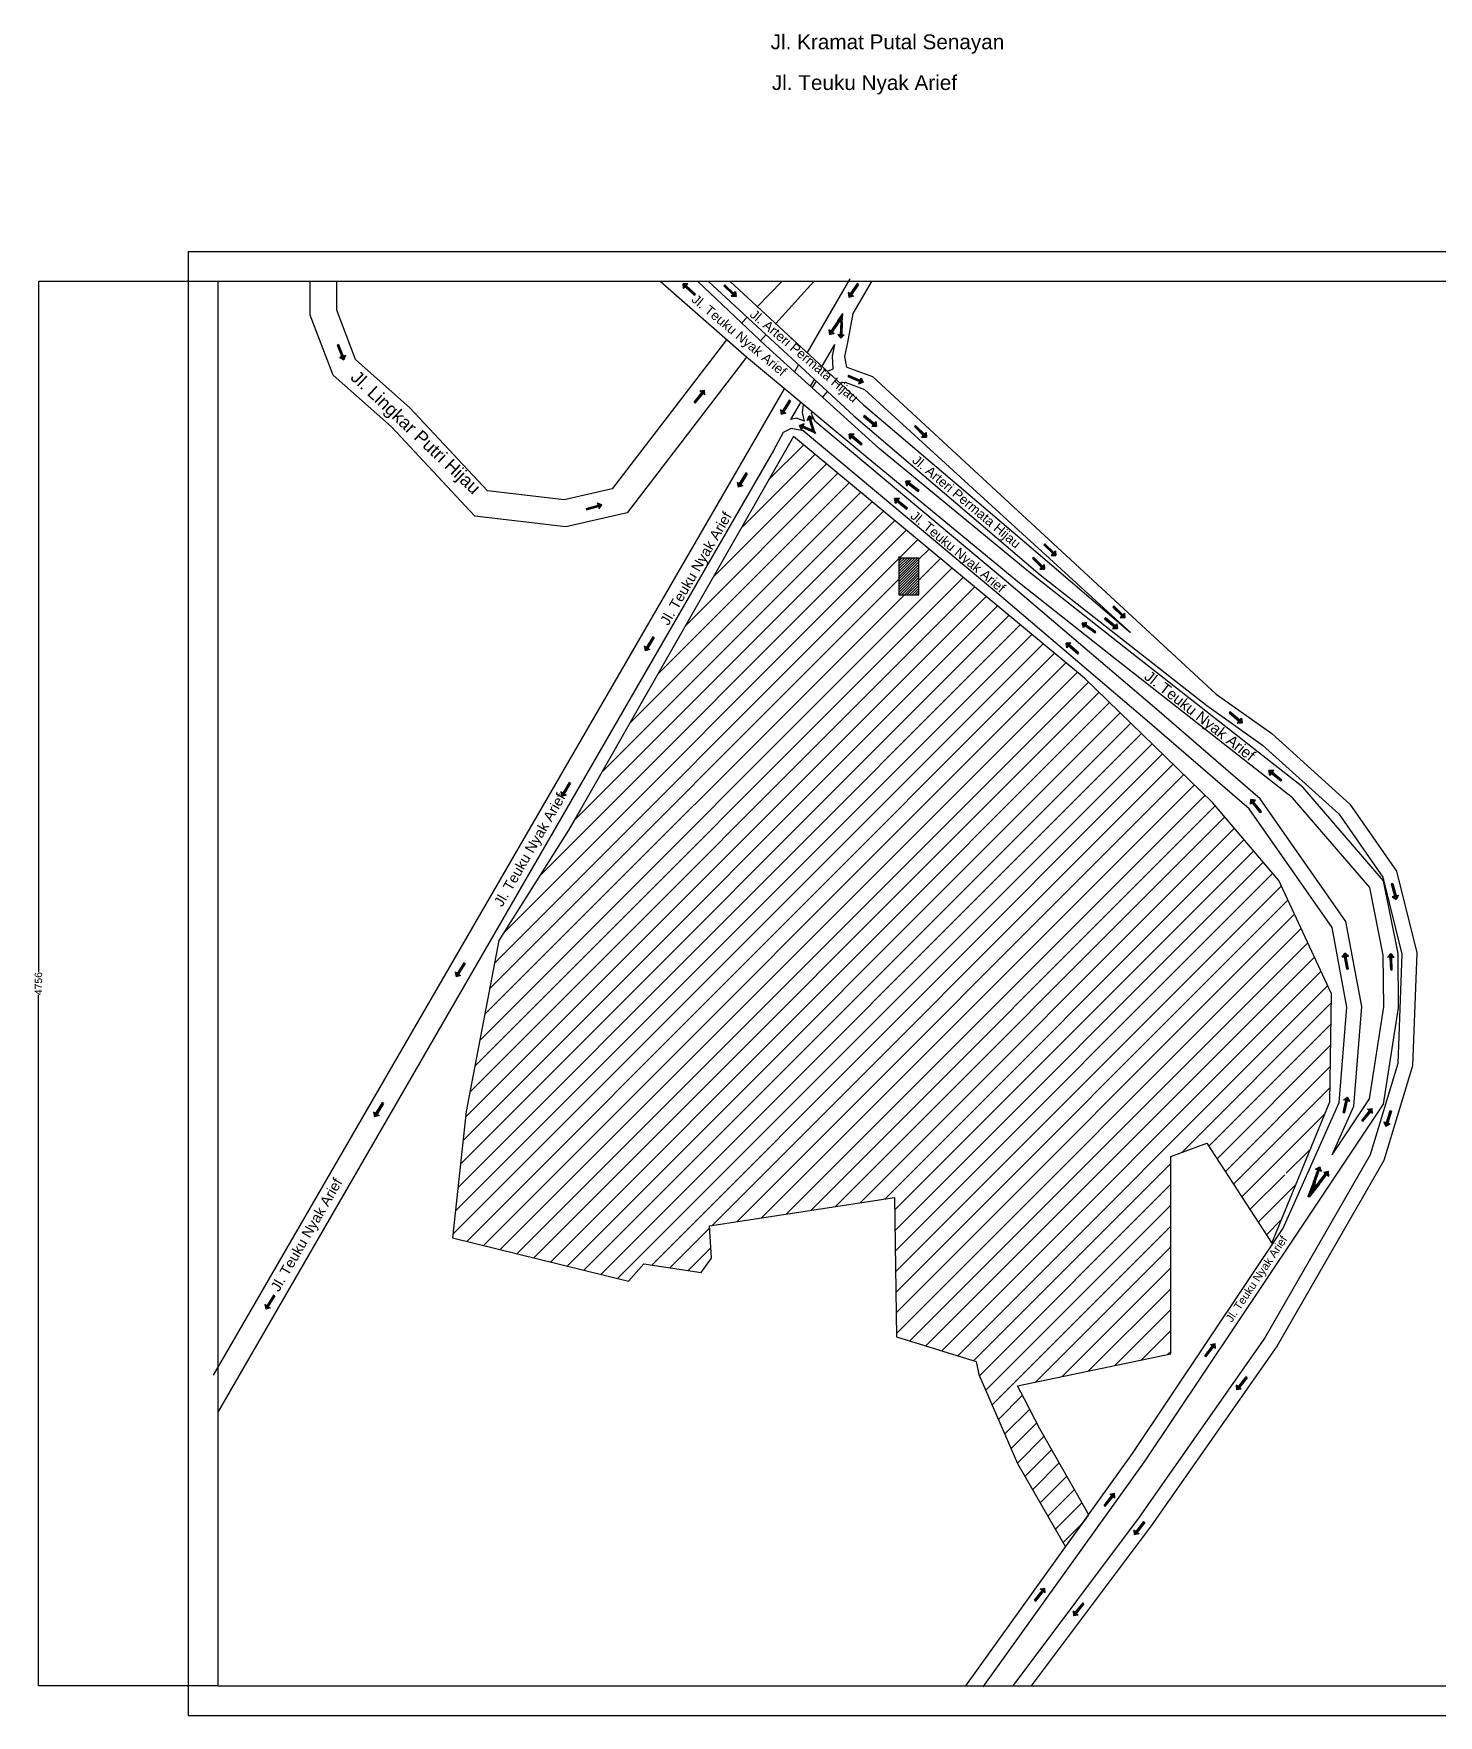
# Model space of a CAD drawing. Header units: millimetres. Extents: x -8570 to 76123, y -16593 to 13658.
# Drawn here: x 158 to 4917, y 303 to 5998 of the extents above; entities that cross this region are included whole.
import ezdxf

# ---------------------------------------------------------------- set-up
doc = ezdxf.new("R2010")
doc.units = ezdxf.units.MM
doc.header["$MEASUREMENT"] = 0
doc.layers.add('Area Kawasan', color=10, linetype='Continuous')
doc.layers.add('Area TPS', color=2, linetype='Continuous')
doc.styles.get("Standard").update_dxf_attribs({"font": 'arial.ttf'})
doc.dimstyles.get("Standard").update_dxf_attribs({"dimtxt": 25.18, "dimasz": 0.18, "dimexe": 0.18, "dimexo": 0.0625, "dimgap": 0.09, "dimtad": 0, "dimdec": 0, "dimzin": 0, "dimdsep": 46, "dimtxsty": 'Standard', "dimblk": 'ARCHTICK', "dimcen": 0.09, "dimclrt": 1, "dimadec": 0, "dimazin": 0, "dimtfac": 1, "dimtdec": 0, "dimtofl": 0, "dimtmove": 0, "dimatfit": 3, "dimfxl": 1, "dimtolj": 1, "dimtzin": 0, "dimarcsym": 0})

# ---------------------------------------------------------------- blocks, each defined once
blk = doc.blocks.new('_ArchTick')
at = {"color": 0, "linetype": 'ByBlock', "const_width": 0.15}
blk.add_lwpolyline([(-0.5, -0.5), (0.5, 0.5)], dxfattribs=at)
blk = doc.blocks.new('*D3')
at = {"color": 0, "lineweight": -2, "transparency": 16777216}
for p, q in [((781.8, 5158.8), (174.4, 5158.8)), ((174.5, 5158.8), (174.5, 2819.1)), ((174.5, 402.9), (174.5, 2742.7)), ((781.8, 402.9), (174.4, 402.9))]:
    blk.add_line(p, q, dxfattribs=at)
at = {"layer": 'Defpoints', "color": 0, "transparency": 16777216}
for p in [(174.5, 5158.8), (781.8, 5158.8), (781.8, 402.9)]:
    blk.add_point(p, dxfattribs=at)
at = {"color": 0, "lineweight": -2, "transparency": 16777216, "xscale": 0.18, "yscale": 0.18, "zscale": 0.18}
for p, rotation in [((174.5, 5158.8), 90), ((174.5, 402.9), 270)]:
    blk.add_blockref('_ArchTick', p, dxfattribs=dict(at, rotation=rotation))
at = {"color": 1, "transparency": 16777216, "insert": (174.5, 2780.9), "char_height": 25.18, "attachment_point": 5, "rotation": 90}
blk.add_mtext('\\A1;4756', dxfattribs=at)

msp = doc.modelspace()

# ---------------------------------------------------------------- hatches: boundary and pattern name
at = {"true_color": 0xffffff}
h = msp.add_hatch(color=7, dxfattribs=at)
h.dxf.hatch_style = 1
h.paths.add_polyline_path([(2358.1, 5150.9), (2359.5, 5134.6), (2363.3, 5138.5), (2364.7, 5140.1), (2365.1, 5140.5), (2396, 5111.5), (2399.7, 5115.5), (2368.8, 5144.5), (2369.2, 5144.9), (2370.7, 5146.5), (2374.4, 5150.4)])
h = msp.add_hatch(color=7, dxfattribs=at)
h.dxf.hatch_style = 1
h.paths.add_polyline_path([(2537.5, 5107.7), (2536.1, 5124), (2532.4, 5120.1), (2530.9, 5118.5), (2530.5, 5118.1), (2499.7, 5147.2), (2496, 5143.3), (2526.8, 5114.2), (2526.4, 5113.8), (2524.9, 5112.2), (2521.2, 5108.2)])
h = msp.add_hatch(color=7, dxfattribs=at)
h.dxf.hatch_style = 1
h.paths.add_polyline_path([(2919.9, 5104.6), (2935.7, 5108.7), (2931.2, 5111.7), (2929.4, 5112.9), (2928.9, 5113.2), (2952.6, 5148.4), (2948.1, 5151.5), (2924.4, 5116.2), (2924, 5116.5), (2922.2, 5117.8), (2917.7, 5120.8)])
h = msp.add_hatch(color=7, dxfattribs=at)
h.dxf.hatch_style = 1
h.paths.add_polyline_path([(2854.2, 4978.3), (2870, 4982.3), (2865.5, 4985.4), (2863.7, 4986.6), (2863.3, 4986.9), (2886.9, 5022.1), (2882.4, 5025.1), (2858.8, 4989.9), (2858.3, 4990.2), (2856.5, 4991.4), (2852, 4994.5)])
h = msp.add_hatch(color=7, dxfattribs=at)
h.dxf.hatch_style = 1
h.paths.add_polyline_path([(2892.2, 4965.9), (2903.6, 4977.6), (2898.2, 4977.8), (2896, 4977.9), (2895.5, 4977.9), (2897.5, 5020.3), (2892.1, 5020.6), (2890.1, 4978.2), (2889.5, 4978.2), (2887.4, 4978.3), (2881.9, 4978.6)])
h = msp.add_hatch(color=7, dxfattribs=at)
h.dxf.hatch_style = 1
h.paths.add_polyline_path([(2898.9, 5049.7), (2882.4, 5025.1), (2886.9, 5022.1), (2892.6, 5030.5), (2892.1, 5020.6), (2897.5, 5020.3)])
h = msp.add_hatch(color=7, dxfattribs=at)
h.dxf.hatch_style = 1
h.paths.add_polyline_path([(1208.7, 4893.3), (1214.3, 4908.7), (1209.3, 4906.7), (1207.3, 4905.9), (1206.8, 4905.7), (1191.2, 4945.1), (1186.2, 4943.1), (1201.7, 4903.7), (1201.2, 4903.5), (1199.2, 4902.7), (1194.1, 4900.7)])
h = msp.add_hatch(color=7, dxfattribs=at)
h.dxf.hatch_style = 1
h.paths.add_polyline_path([(2968, 4816.9), (2961.1, 4831.7), (2958.9, 4826.7), (2958.1, 4824.7), (2957.9, 4824.2), (2918.9, 4841.1), (2916.8, 4836.1), (2955.7, 4819.3), (2955.5, 4818.8), (2954.6, 4816.8), (2952.5, 4811.8)])
h = msp.add_hatch(color=7, dxfattribs=at)
h.dxf.hatch_style = 1
h.paths.add_polyline_path([(2431.2, 4790.7), (2415.1, 4787.8), (2419.4, 4784.5), (2421.1, 4783.1), (2421.5, 4782.8), (2395.3, 4749.4), (2399.6, 4746.1), (2425.8, 4779.4), (2426.2, 4779.1), (2427.9, 4777.8), (2432.2, 4774.4)])
h = msp.add_hatch(color=7, dxfattribs=at)
h.dxf.hatch_style = 1
h.paths.add_polyline_path([(2690.9, 4708.2), (2706.5, 4713), (2701.9, 4715.8), (2700, 4716.9), (2699.6, 4717.2), (2721.6, 4753.4), (2717, 4756.3), (2694.9, 4720), (2694.5, 4720.3), (2692.6, 4721.4), (2688, 4724.3)])
h = msp.add_hatch(color=7, dxfattribs=at)
h.dxf.hatch_style = 1
h.paths.add_polyline_path([(2752.6, 4671), (2759.5, 4656.2), (2761.7, 4661.2), (2762.5, 4663.1), (2762.8, 4663.6), (2801.6, 4646.6), (2803.8, 4651.6), (2764.9, 4668.6), (2765.1, 4669.1), (2766, 4671.1), (2768.2, 4676.1)])
h = msp.add_hatch(color=7, dxfattribs=at)
h.dxf.hatch_style = 1
h.paths.add_polyline_path([(2784.8, 4702.9), (2778.1, 4688), (2783.3, 4689.6), (2785.4, 4690.3), (2785.9, 4690.4), (2798.6, 4650), (2803.8, 4651.6), (2791.1, 4692.1), (2791.6, 4692.2), (2793.7, 4692.9), (2798.8, 4694.5)])
h = msp.add_hatch(color=7, dxfattribs=at)
h.dxf.hatch_style = 1
h.paths.add_polyline_path([(3013.7, 4668.4), (3011.2, 4684.5), (3007.7, 4680.4), (3006.3, 4678.7), (3006, 4678.3), (2973.3, 4705.3), (2969.8, 4701.1), (3002.5, 4674.1), (3002.2, 4673.7), (3000.8, 4672), (2997.3, 4667.8)])
h = msp.add_hatch(color=7, dxfattribs=at)
h.dxf.hatch_style = 1
h.paths.add_polyline_path([(3182.3, 4630.8), (3181.2, 4647.1), (3177.4, 4643.2), (3175.9, 4641.7), (3175.5, 4641.3), (3145.4, 4671.2), (3141.6, 4667.3), (3171.7, 4637.4), (3171.3, 4637), (3169.8, 4635.5), (3165.9, 4631.7)])
h = msp.add_hatch()
h.set_pattern_fill('ANSI31', color=1, scale=400)
h.paths.add_polyline_path([(4376.9, 3130.1), (4152, 3394.4), (3717.7, 3815.3), (2732.2, 4633.9), (2010.3, 3370.4), (1970.4, 3300.7), (1733.7, 2927.3), (1623.3, 2347.6), (1577.3, 1919.8), (2173.6, 1772.8), (2225.2, 1831.8), (2419.3, 1803.1), (2454.1, 1851.5), (2448.1, 1960.6), (3074.8, 2056.3), (3080.8, 1585.2), (3350.9, 1501.2), (3360.1, 1457.7), (3491.5, 1156.2), (3653.9, 874.1), (3693.1, 928), (3732.1, 982.4), (3567.1, 1273.3), (3514.9, 1374.1), (3491.6, 1419.2), (4010.5, 1527), (4010.6, 2195), (4133, 2241.1), (4352.4, 1902), (4549, 2380.8), (4554.3, 2746.2)])
h.paths.add_polyline_path([(4398.8, 2178.2), (4409.7, 2166), (4404.3, 2166), (4401.6, 2166), (4401.8, 2123.6), (4396.4, 2123.5), (4396.2, 2165.9), (4395.6, 2165.9), (4393.5, 2165.9), (4388, 2165.9)], flags=16)
h.paths.add_polyline_path([(3156.9, 4097.8), (3089.3, 4097.8), (3089.3, 4221.9), (3156.9, 4221.9)], flags=16)
h = msp.add_hatch(color=256)
h.dxf.hatch_style = 1
h.paths.add_polyline_path([(2803.8, 4651.6), (2801.6, 4646.6), (2806.2, 4643.9)])
h = msp.add_hatch(color=7, dxfattribs=at)
h.dxf.hatch_style = 1
h.paths.add_polyline_path([(2920.9, 4641.1), (2923.3, 4624.9), (2926.8, 4629.1), (2928.2, 4630.8), (2928.5, 4631.2), (2961, 4603.9), (2964.5, 4608.1), (2932, 4635.3), (2932.3, 4635.8), (2933.7, 4637.4), (2937.2, 4641.6)])
h = msp.add_hatch(color=7, dxfattribs=at)
h.dxf.hatch_style = 1
h.paths.add_polyline_path([(2544.6, 4462), (2560.2, 4466.8), (2555.6, 4469.6), (2553.7, 4470.7), (2553.3, 4471), (2575.3, 4507.3), (2570.7, 4510.1), (2548.6, 4473.8), (2548.2, 4474.1), (2546.3, 4475.2), (2541.7, 4478.1)])
h = msp.add_hatch(color=7, dxfattribs=at)
h.dxf.hatch_style = 1
h.paths.add_polyline_path([(3112.6, 4481.7), (3115.6, 4465.6), (3118.9, 4469.9), (3120.3, 4471.6), (3120.6, 4472), (3154, 4445.9), (3157.4, 4450.2), (3123.9, 4476.3), (3124.3, 4476.7), (3125.6, 4478.4), (3128.9, 4482.7)])
h = msp.add_hatch(color=7, dxfattribs=at)
h.dxf.hatch_style = 1
h.paths.add_polyline_path([(2083.1, 4401.9), (2068.4, 4409.1), (2069.9, 4403.8), (2070.5, 4401.8), (2070.6, 4401.2), (2029.8, 4389.9), (2031.2, 4384.6), (2072.1, 4396), (2072.2, 4395.5), (2072.8, 4393.4), (2074.2, 4388.2)])
h = msp.add_hatch(color=7, dxfattribs=at)
h.dxf.hatch_style = 1
h.paths.add_polyline_path([(3074.8, 4423), (3077.4, 4406.8), (3080.9, 4411), (3082.2, 4412.7), (3082.6, 4413.1), (3115.4, 4386.3), (3118.9, 4390.5), (3086, 4417.3), (3086.4, 4417.8), (3087.7, 4419.4), (3091.2, 4423.6)])
h = msp.add_hatch(color=7, dxfattribs=at)
h.dxf.hatch_style = 1
h.paths.add_polyline_path([(3582.8, 4183.8), (3581.8, 4200.1), (3577.9, 4196.2), (3576.4, 4194.7), (3576, 4194.3), (3545.9, 4224.2), (3542.1, 4220.3), (3572.2, 4190.4), (3571.8, 4190.1), (3570.3, 4188.5), (3566.5, 4184.7)])
h = msp.add_hatch(color=7, dxfattribs=at)
h.dxf.hatch_style = 1
h.paths.add_polyline_path([(3621.1, 4230.1), (3620, 4246.4), (3616.2, 4242.6), (3614.7, 4241), (3614.3, 4240.6), (3584.2, 4270.5), (3580.4, 4266.7), (3610.5, 4236.8), (3610.1, 4236.4), (3608.6, 4234.9), (3604.7, 4231)])
h = msp.add_hatch(color=7, dxfattribs=at)
h.dxf.hatch_style = 1
h.paths.add_polyline_path([(3854.6, 4019.4), (3853.6, 4035.8), (3849.8, 4031.9), (3848.3, 4030.4), (3847.9, 4030), (3817.8, 4059.8), (3813.9, 4056), (3844, 4026.1), (3843.7, 4025.7), (3842.1, 4024.2), (3838.3, 4020.3)])
h = msp.add_hatch(color=7, dxfattribs=at)
h.dxf.hatch_style = 1
h.paths.add_polyline_path([(3710.1, 4001.2), (3714.1, 3985.4), (3717.1, 3989.8), (3718.4, 3991.6), (3718.7, 3992.1), (3753.6, 3968), (3756.7, 3972.5), (3721.7, 3996.6), (3722.1, 3997), (3723.3, 3998.8), (3726.4, 4003.3)])
h = msp.add_hatch(color=7, dxfattribs=at)
h.dxf.hatch_style = 1
h.paths.add_polyline_path([(3829.6, 3983.1), (3827.2, 3999.3), (3823.7, 3995.2), (3822.3, 3993.5), (3822, 3993.1), (3789.6, 4020.4), (3786.1, 4016.3), (3818.5, 3988.9), (3818.1, 3988.5), (3816.7, 3986.9), (3813.2, 3982.7)])
h = msp.add_hatch(color=7, dxfattribs=at)
h.dxf.hatch_style = 1
h.paths.add_polyline_path([(2229.6, 3907.2), (2245.2, 3912), (2240.6, 3914.8), (2238.7, 3915.9), (2238.3, 3916.2), (2260.3, 3952.4), (2255.6, 3955.2), (2233.6, 3919), (2233.2, 3919.3), (2231.3, 3920.4), (2226.7, 3923.2)])
h = msp.add_hatch(color=7, dxfattribs=at)
h.dxf.hatch_style = 1
h.paths.add_polyline_path([(3655.9, 3933.9), (3658.2, 3917.7), (3661.7, 3921.9), (3663.1, 3923.6), (3663.4, 3924), (3695.8, 3896.6), (3699.3, 3900.7), (3666.9, 3928.1), (3667.3, 3928.5), (3668.7, 3930.2), (3672.2, 3934.3)])
h = msp.add_hatch(color=7, dxfattribs=at)
h.dxf.hatch_style = 1
h.paths.add_polyline_path([(4251.6, 3663.5), (4249.5, 3679.7), (4246, 3675.6), (4244.5, 3673.9), (4244.2, 3673.5), (4212.2, 3701.4), (4208.6, 3697.3), (4240.6, 3669.4), (4240.3, 3669), (4238.8, 3667.4), (4235.3, 3663.3)])
h = msp.add_hatch(color=7, dxfattribs=at)
h.dxf.hatch_style = 1
h.paths.add_polyline_path([(4342.7, 3502.2), (4345.4, 3486), (4348.8, 3490.3), (4350.1, 3492), (4350.5, 3492.4), (4383.5, 3465.8), (4386.9, 3470), (4353.9, 3496.6), (4354.2, 3497), (4355.6, 3498.7), (4359, 3503)])
h = msp.add_hatch(color=7, dxfattribs=at)
h.dxf.hatch_style = 1
h.paths.add_polyline_path([(1946.4, 3414.3), (1962.1, 3419.1), (1957.4, 3421.9), (1955.6, 3423.1), (1955.1, 3423.3), (1977.1, 3459.6), (1972.5, 3462.4), (1950.5, 3426.2), (1950, 3426.4), (1948.2, 3427.6), (1943.5, 3430.4)])
h = msp.add_hatch(color=7, dxfattribs=at)
h.dxf.hatch_style = 1
h.paths.add_polyline_path([(4281.4, 3404.7), (4280.4, 3388.3), (4284.7, 3391.7), (4286.4, 3393), (4286.8, 3393.4), (4312.9, 3359.9), (4317.2, 3363.2), (4291.1, 3396.7), (4291.5, 3397), (4293.2, 3398.4), (4297.5, 3401.7)])
h = msp.add_hatch(color=7, dxfattribs=at)
h.dxf.hatch_style = 1
h.paths.add_polyline_path([(4773.8, 3066.1), (4781.2, 3080.7), (4775.9, 3079.3), (4773.8, 3078.8), (4773.3, 3078.6), (4762.5, 3119.6), (4757.3, 3118.3), (4768.1, 3077.2), (4767.5, 3077.1), (4765.4, 3076.5), (4760.2, 3075.2)])
h = msp.add_hatch(color=7, dxfattribs=at)
h.dxf.hatch_style = 1
h.paths.add_polyline_path([(1588.9, 2803.7), (1604.5, 2808.5), (1599.9, 2811.3), (1598.1, 2812.4), (1597.6, 2812.7), (1619.6, 2848.9), (1615, 2851.7), (1592.9, 2815.5), (1592.5, 2815.8), (1590.6, 2816.9), (1586, 2819.7)])
h = msp.add_hatch(color=7, dxfattribs=at)
h.dxf.hatch_style = 1
h.paths.add_polyline_path([(4599.4, 2883.9), (4590.9, 2869.9), (4596.3, 2870.9), (4598.4, 2871.3), (4598.9, 2871.4), (4606.8, 2829.7), (4612.1, 2830.7), (4604.3, 2872.4), (4604.8, 2872.5), (4606.9, 2872.9), (4612.3, 2873.9)])
h = msp.add_hatch(color=7, dxfattribs=at)
h.dxf.hatch_style = 1
h.paths.add_polyline_path([(4755.8, 2882.5), (4745.5, 2869.8), (4750.9, 2870.1), (4753.1, 2870.2), (4753.6, 2870.2), (4755.4, 2827.8), (4760.8, 2828), (4759, 2870.4), (4759.6, 2870.4), (4761.7, 2870.5), (4767.2, 2870.8)])
h = msp.add_hatch(color=7, dxfattribs=at)
h.dxf.hatch_style = 1
h.paths.add_polyline_path([(4608.9, 2396.8), (4595.7, 2387.2), (4601, 2386), (4603.1, 2385.6), (4603.6, 2385.4), (4594.7, 2344), (4600, 2342.8), (4608.9, 2384.3), (4609.5, 2384.2), (4611.6, 2383.7), (4616.9, 2382.6)])
h = msp.add_hatch(color=7, dxfattribs=at)
h.dxf.hatch_style = 1
h.paths.add_polyline_path([(1312.6, 2329.9), (1328.2, 2334.7), (1323.6, 2337.5), (1321.7, 2338.6), (1321.3, 2338.9), (1343.3, 2375.1), (1338.7, 2377.9), (1316.6, 2341.7), (1316.2, 2342), (1314.3, 2343.1), (1309.7, 2345.9)])
h = msp.add_hatch(color=7, dxfattribs=at)
h.dxf.hatch_style = 1
h.paths.add_polyline_path([(4693, 2358.3), (4676.9, 2355.4), (4681.1, 2352), (4682.9, 2350.7), (4683.3, 2350.4), (4657.1, 2317), (4661.4, 2313.6), (4687.6, 2347), (4688, 2346.7), (4689.7, 2345.3), (4694, 2342)])
h = msp.add_hatch(color=7, dxfattribs=at)
h.dxf.hatch_style = 1
h.paths.add_polyline_path([(4739.4, 2297.1), (4753.3, 2305.6), (4748.1, 2307.2), (4746.1, 2307.8), (4745.5, 2308), (4757.9, 2348.5), (4752.7, 2350.1), (4740.3, 2309.5), (4739.8, 2309.7), (4737.7, 2310.3), (4732.5, 2311.9)])
h = msp.add_hatch(color=256)
h.dxf.hatch_style = 1
h.paths.add_polyline_path([(4512.9, 2100.9), (4508.6, 2104.3), (4496.7, 2092.1), (4499.2, 2108), (4494.1, 2109.8), (4474.8, 2059.8), (4479.6, 2057.2)])
h = msp.add_hatch(color=7, dxfattribs=at)
h.dxf.hatch_style = 1
h.paths.add_polyline_path([(4515.1, 2160.4), (4500.7, 2152.5), (4505.8, 2150.7), (4507.9, 2150), (4508.4, 2149.8), (4494.1, 2109.8), (4499.2, 2108), (4513.5, 2148), (4514, 2147.8), (4516.1, 2147), (4521.2, 2145.2)])
h = msp.add_hatch(color=7, dxfattribs=at)
h.dxf.hatch_style = 1
h.paths.add_polyline_path([(4544.5, 2145.6), (4528.4, 2142.7), (4532.7, 2139.4), (4534.4, 2138), (4534.8, 2137.7), (4508.6, 2104.3), (4512.9, 2100.9), (4539.1, 2134.3), (4539.5, 2134), (4541.2, 2132.7), (4545.5, 2129.3)])
h = msp.add_hatch(color=7, dxfattribs=at)
h.dxf.hatch_style = 1
h.paths.add_polyline_path([(944.2, 1677.9), (959.8, 1682.7), (955.2, 1685.5), (953.3, 1686.6), (952.8, 1686.9), (974.9, 1723.1), (970.2, 1725.9), (948.2, 1689.7), (947.7, 1690), (945.9, 1691.1), (941.2, 1693.9)])
h = msp.add_hatch(color=7, dxfattribs=at)
h.dxf.hatch_style = 1
h.paths.add_polyline_path([(4161.2, 1561.9), (4145.1, 1559), (4149.3, 1555.6), (4151.1, 1554.3), (4151.5, 1553.9), (4125.3, 1520.6), (4129.6, 1517.2), (4155.8, 1550.6), (4156.2, 1550.3), (4157.9, 1548.9), (4162.2, 1545.6)])
h = msp.add_hatch(color=7, dxfattribs=at)
h.dxf.hatch_style = 1
h.paths.add_polyline_path([(4233.1, 1404.8), (4249.2, 1407.7), (4244.9, 1411), (4243.2, 1412.4), (4242.8, 1412.7), (4269, 1446.1), (4264.7, 1449.4), (4238.5, 1416.1), (4238.1, 1416.4), (4236.4, 1417.7), (4232.1, 1421.1)])
h = msp.add_hatch(color=7, dxfattribs=at)
h.dxf.hatch_style = 1
h.paths.add_polyline_path([(3820.2, 1055.1), (3804.1, 1052.2), (3808.3, 1048.8), (3810.1, 1047.5), (3810.5, 1047.2), (3784.3, 1013.8), (3788.6, 1010.4), (3814.8, 1043.8), (3815.2, 1043.5), (3816.9, 1042.1), (3821.2, 1038.8)])
h = msp.add_hatch(color=7, dxfattribs=at)
h.dxf.hatch_style = 1
h.paths.add_polyline_path([(3886.8, 914.1), (3885.6, 930.4), (3889.9, 927.2), (3891.7, 925.8), (3892.1, 925.5), (3917.8, 959.2), (3922.2, 955.9), (3896.4, 922.2), (3896.9, 921.9), (3898.6, 920.6), (3902.9, 917.3)])
h = msp.add_hatch(color=7, dxfattribs=at)
h.dxf.hatch_style = 1
h.paths.add_polyline_path([(3584.2, 734), (3568.1, 731), (3572.4, 727.7), (3574.1, 726.4), (3574.5, 726), (3548.3, 692.6), (3552.6, 689.3), (3578.8, 722.7), (3579.2, 722.3), (3580.9, 721), (3585.2, 717.6)])
h = msp.add_hatch(color=7, dxfattribs=at)
h.dxf.hatch_style = 1
h.paths.add_polyline_path([(3680.4, 639.8), (3696.4, 642.7), (3692.2, 646), (3690.5, 647.4), (3690, 647.7), (3716.2, 681.1), (3711.9, 684.4), (3685.8, 651.1), (3685.3, 651.4), (3683.6, 652.7), (3679.4, 656.1)])
at = {"layer": 'Area TPS'}
h = msp.add_hatch(dxfattribs=at)
h.set_pattern_fill('ANSI31', color=256, scale=50)
h.paths.add_polyline_path([(3156.9, 4221.9), (3089.3, 4221.9), (3089.3, 4097.8), (3156.9, 4097.8)])

# ---------------------------------------------------------------- linework, layer by layer
for points in [[(5881.8, 5258.8), (681.8, 5258.8), (681.8, 4988.7)], [(681.8, 5158.8), (681.8, 302.9), (5881.8, 302.9)], [(781.8, 402.9), (5781.8, 402.9), (5781.8, 5158.8)], [(781.8, 5158.8), (781.8, 402.9)], [(5781.8, 4988.7), (5781.8, 5158.8), (781.8, 5158.8), (781.8, 4988.7)], [(2803.8, 4651.6), (2806.2, 4643.9), (2801.6, 4646.6)], [(4494.1, 2109.8), (4474.8, 2059.8)], [(4499.2, 2108), (4496.7, 2092.1), (4508.6, 2104.3)], [(4512.9, 2100.9), (4479.6, 2057.2), (4474.8, 2059.8)]]:
    msp.add_lwpolyline(points)
at = {"color": 7, "true_color": 0xffffff}
for points in [[(2572.9, 4901.6), (2169.3, 4375.1), (1960.6, 4328.1), (1652.2, 4363.8), (1370.1, 4666.2), (1172.5, 4841.6), (1095.4, 5044.4), (1095.4, 5158.8)], [(2505.2, 4961.2), (2117.7, 4455.8), (1955.7, 4419.3), (1695.4, 4449.4), (1433, 4730.7), (1248.7, 4894.2), (1185.4, 5061), (1185.4, 5158.8)], [(4556.6, 2201), (4683.4, 2390.8), (4732.1, 2702.3), (4730.3, 2877.6), (4685.1, 3106), (4422.5, 3410.1), (3821.7, 3880.6), (3492, 4141.2), (2990.7, 4553.9), (2572.9, 4901.6), (2280.7, 5158.8)], [(2374.4, 5150.4), (2358.1, 5150.9)], [(2359.5, 5134.6), (2358.1, 5150.9)], [(2365.1, 5140.5), (2364.7, 5140.1), (2363.3, 5138.5), (2359.5, 5134.6)], [(2396, 5111.5), (2365.1, 5140.5)], [(2368.8, 5144.5), (2369.2, 5144.9), (2370.7, 5146.5), (2374.4, 5150.4)], [(2399.7, 5115.5), (2368.8, 5144.5)], [(4432.5, 1925.2), (4731.1, 2372.2), (4782.2, 2698.7), (4780.3, 2882.8), (4731.5, 3128.7), (4457.2, 3446.5), (3852.6, 3919.9), (3523.4, 4180.2), (3023.4, 4591.8), (2638.6, 4940.4), (2408.6, 5158.8)], [(2444.5, 5158.8), (2936.4, 4703.6), (3320.8, 4376.1), (3567.7, 4165.6), (4132.7, 3722.6)], [(2499.7, 5147.2), (2496, 5143.3)], [(2496, 5143.3), (2526.8, 5114.2)], [(2499.7, 5147.2), (2530.5, 5118.1)], [(2518.1, 5158.8), (2969.6, 4741), (3353.2, 4414.1), (3599.4, 4204.3), (3873.8, 3969.9)], [(2610.4, 5073.4), (2692.4, 5158.8)], [(2672.8, 5015.6), (2801.2, 5158.8)], [(2922.9, 5167.6), (2778.3, 4918)], [(2948.1, 5151.5), (2924.4, 5116.2)], [(2952.6, 5148.4), (2928.9, 5113.2)], [(2933.8, 5049.6), (2997.9, 5158.8)], [(2952.6, 5148.4), (2948.1, 5151.5)], [(2396, 5111.5), (2399.7, 5115.5)], [(2526.8, 5114.2), (2526.4, 5113.8), (2524.9, 5112.2), (2521.2, 5108.2)], [(2521.2, 5108.2), (2537.5, 5107.7)], [(2530.5, 5118.1), (2530.9, 5118.5), (2532.4, 5120.1), (2536.1, 5124)], [(2536.1, 5124), (2537.5, 5107.7)], [(2924.4, 5116.2), (2924, 5116.5), (2922.2, 5117.8), (2917.7, 5120.8)], [(2917.7, 5120.8), (2919.9, 5104.6)], [(2935.7, 5108.7), (2919.9, 5104.6)], [(2928.9, 5113.2), (2929.4, 5112.9), (2931.2, 5111.7), (2935.7, 5108.7)], [(2882.4, 5025.1), (2858.8, 4989.9)], [(2886.9, 5022.1), (2863.3, 4986.9)], [(2882.4, 5025.1), (2898.9, 5049.7)], [(2886.9, 5022.1), (2882.4, 5025.1)], [(2886.9, 5022.1), (2892.6, 5030.5)], [(2892.1, 5020.6), (2890.1, 4978.2)], [(2892.1, 5020.6), (2892.6, 5030.5)], [(2897.5, 5020.3), (2892.1, 5020.6)], [(2897.5, 5020.3), (2895.5, 4977.9)], [(2897.5, 5020.3), (2898.9, 5049.7)], [(2912.7, 4868.1), (2906.4, 4904.1), (2916.1, 4952.2), (2933.8, 5049.6)], [(2858.8, 4989.9), (2858.3, 4990.2), (2856.5, 4991.4), (2852, 4994.5)], [(2852, 4994.5), (2854.2, 4978.3)], [(2870, 4982.3), (2854.2, 4978.3)], [(2863.3, 4986.9), (2863.7, 4986.6), (2865.5, 4985.4), (2870, 4982.3)], [(2890.1, 4978.2), (2889.5, 4978.2), (2887.4, 4978.3), (2881.9, 4978.6)], [(2881.9, 4978.6), (2892.2, 4965.9)], [(2903.6, 4977.6), (2892.2, 4965.9)], [(2895.5, 4977.9), (2896, 4977.9), (2898.2, 4977.8), (2903.6, 4977.6)], [(1191.2, 4945.1), (1186.2, 4943.1)], [(1186.2, 4943.1), (1201.7, 4903.7)], [(1191.2, 4945.1), (1206.8, 4905.7)], [(1201.7, 4903.7), (1201.2, 4903.5), (1199.2, 4902.7), (1194.1, 4900.7)], [(1194.1, 4900.7), (1208.7, 4893.3)], [(1206.8, 4905.7), (1207.3, 4905.9), (1209.3, 4906.7), (1214.3, 4908.7)], [(1214.3, 4908.7), (1208.7, 4893.3)], [(2912.7, 4868.1), (2999.4, 4836.2), (4164.3, 3761.5), (4352.1, 3627.9), (4617.2, 3388.6), (4775.2, 3161.9), (4843.6, 2885.4), (4829, 2501.9), (4732.2, 2181.5), (4371.2, 1554.8), (3944.1, 945.2), (3537.4, 402.9)], [(2918.9, 4841.1), (2916.8, 4836.1)], [(2918.9, 4841.1), (2957.9, 4824.2)], [(2700.7, 4795.2), (765.8, 1454.8)], [(2415.1, 4787.8), (2431.2, 4790.7)], [(2421.5, 4782.8), (2421.1, 4783.1), (2419.4, 4784.5), (2415.1, 4787.8)], [(2432.2, 4774.4), (2431.2, 4790.7)], [(2889.9, 4814.7), (2907, 4817), (2972.8, 4792.7), (3873.8, 3969.9)], [(2916.8, 4836.1), (2955.7, 4819.3)], [(2955.7, 4819.3), (2955.5, 4818.8), (2954.6, 4816.8), (2952.5, 4811.8)], [(2952.5, 4811.8), (2968, 4816.9)], [(2957.9, 4824.2), (2958.1, 4824.7), (2958.9, 4826.7), (2961.1, 4831.7)], [(2961.1, 4831.7), (2968, 4816.9)], [(2395.3, 4749.4), (2421.5, 4782.8)], [(2395.3, 4749.4), (2399.6, 4746.1)], [(2399.6, 4746.1), (2425.8, 4779.4)], [(2425.8, 4779.4), (2426.2, 4779.1), (2427.9, 4777.8), (2432.2, 4774.4)], [(2717, 4756.3), (2694.9, 4720)], [(2721.6, 4753.4), (2699.6, 4717.2)], [(2721.6, 4753.4), (2717, 4756.3)], [(2694.9, 4720), (2694.5, 4720.3), (2692.6, 4721.4), (2688, 4724.3)], [(2688, 4724.3), (2690.9, 4708.2)], [(2706.5, 4713), (2690.9, 4708.2)], [(2699.6, 4717.2), (2700, 4716.9), (2701.9, 4715.8), (2706.5, 4713)], [(2768.2, 4676.1), (2752.6, 4671)], [(2759.5, 4656.2), (2752.6, 4671)], [(2764.9, 4668.6), (2765.1, 4669.1), (2766, 4671.1), (2768.2, 4676.1)], [(2778.1, 4688), (2784.8, 4702.9)], [(2785.9, 4690.4), (2785.4, 4690.3), (2783.3, 4689.6), (2778.1, 4688)], [(2798.8, 4694.5), (2784.8, 4702.9)], [(2798.6, 4650), (2785.9, 4690.4)], [(2791.1, 4692.1), (2791.6, 4692.2), (2793.7, 4692.9), (2798.8, 4694.5)], [(2803.8, 4651.6), (2791.1, 4692.1)], [(4556.6, 2201), (4630.5, 2366.3), (4657.4, 2703.7), (4603.9, 2991.1), (4313.6, 3406.6), (3962.8, 3708.5), (3453.4, 4142.5), (2804, 4685.9)], [(2973.3, 4705.3), (2969.8, 4701.1)], [(2969.8, 4701.1), (3002.5, 4674.1)], [(2973.3, 4705.3), (3006, 4678.3)], [(3002.5, 4674.1), (3002.2, 4673.7), (3000.8, 4672), (2997.3, 4667.8)], [(3006, 4678.3), (3006.3, 4678.7), (3007.7, 4680.4), (3011.2, 4684.5)], [(3011.2, 4684.5), (3013.7, 4668.4)], [(3145.4, 4671.2), (3141.6, 4667.3)], [(3145.4, 4671.2), (3175.5, 4641.3)], [(3316.2, 402.9), (3880.7, 1189.4), (4390.9, 1953), (4581.3, 2378.8), (4607.1, 2701.1), (4556.8, 2971.3), (4276.2, 3372.8), (3930.3, 3670.5), (3421.1, 4104.3), (2765.1, 4653.2), (2724.2, 4660.8), (2697.3, 4646.8), (2664, 4585.6), (781.8, 1330.2)], [(2762.8, 4663.6), (2762.5, 4663.1), (2761.7, 4661.2), (2759.5, 4656.2)], [(2801.6, 4646.6), (2762.8, 4663.6)], [(2803.8, 4651.6), (2764.9, 4668.6)], [(2798.6, 4650), (2803.8, 4651.6)], [(2801.6, 4646.6), (2803.8, 4651.6)], [(2937.2, 4641.6), (2920.9, 4641.1)], [(2923.3, 4624.9), (2920.9, 4641.1)], [(2928.5, 4631.2), (2928.2, 4630.8), (2926.8, 4629.1), (2923.3, 4624.9)], [(2961, 4603.9), (2928.5, 4631.2)], [(2932, 4635.3), (2932.3, 4635.8), (2933.7, 4637.4), (2937.2, 4641.6)], [(2964.5, 4608.1), (2932, 4635.3)], [(2997.3, 4667.8), (3013.7, 4668.4)], [(3141.6, 4667.3), (3171.7, 4637.4)], [(3171.7, 4637.4), (3171.3, 4637), (3169.8, 4635.5), (3165.9, 4631.7)], [(3165.9, 4631.7), (3182.3, 4630.8)], [(3175.5, 4641.3), (3175.9, 4641.7), (3177.4, 4643.2), (3181.2, 4647.1)], [(3181.2, 4647.1), (3182.3, 4630.8)], [(2961, 4603.9), (2964.5, 4608.1)], [(2570.7, 4510.1), (2548.6, 4473.8)], [(2575.3, 4507.3), (2553.3, 4471)], [(2575.3, 4507.3), (2570.7, 4510.1)], [(2548.6, 4473.8), (2548.2, 4474.1), (2546.3, 4475.2), (2541.7, 4478.1)], [(2541.7, 4478.1), (2544.6, 4462)], [(2560.2, 4466.8), (2544.6, 4462)], [(2553.3, 4471), (2553.7, 4470.7), (2555.6, 4469.6), (2560.2, 4466.8)], [(3128.9, 4482.7), (3112.6, 4481.7)], [(3115.6, 4465.6), (3112.6, 4481.7)], [(3120.6, 4472), (3120.3, 4471.6), (3118.9, 4469.9), (3115.6, 4465.6)], [(3154, 4445.9), (3120.6, 4472)], [(3123.9, 4476.3), (3124.3, 4476.7), (3125.6, 4478.4), (3128.9, 4482.7)], [(3157.4, 4450.2), (3123.9, 4476.3)], [(3154, 4445.9), (3157.4, 4450.2)], [(2029.8, 4389.9), (2070.6, 4401.2)], [(2029.8, 4389.9), (2031.2, 4384.6)], [(2031.2, 4384.6), (2072.1, 4396)], [(2070.6, 4401.2), (2070.5, 4401.8), (2069.9, 4403.8), (2068.4, 4409.1)], [(2068.4, 4409.1), (2083.1, 4401.9)], [(2072.1, 4396), (2072.2, 4395.5), (2072.8, 4393.4), (2074.2, 4388.2)], [(2074.2, 4388.2), (2083.1, 4401.9)], [(3091.2, 4423.6), (3074.8, 4423)], [(3077.4, 4406.8), (3074.8, 4423)], [(3082.6, 4413.1), (3082.2, 4412.7), (3080.9, 4411), (3077.4, 4406.8)], [(3115.4, 4386.3), (3082.6, 4413.1)], [(3086, 4417.3), (3086.4, 4417.8), (3087.7, 4419.4), (3091.2, 4423.6)], [(3118.9, 4390.5), (3086, 4417.3)], [(3115.4, 4386.3), (3118.9, 4390.5)], [(3545.9, 4224.2), (3542.1, 4220.3)], [(3542.1, 4220.3), (3572.2, 4190.4)], [(3545.9, 4224.2), (3576, 4194.3)], [(3584.2, 4270.5), (3580.4, 4266.7)], [(3580.4, 4266.7), (3610.5, 4236.8)], [(3584.2, 4270.5), (3614.3, 4240.6)], [(3610.5, 4236.8), (3610.1, 4236.4), (3608.6, 4234.9), (3604.7, 4231)], [(3604.7, 4231), (3621.1, 4230.1)], [(3614.3, 4240.6), (3614.7, 4241), (3616.2, 4242.6), (3620, 4246.4)], [(3620, 4246.4), (3621.1, 4230.1)], [(3572.2, 4190.4), (3571.8, 4190.1), (3570.3, 4188.5), (3566.5, 4184.7)], [(3566.5, 4184.7), (3582.8, 4183.8)], [(3576, 4194.3), (3576.4, 4194.7), (3577.9, 4196.2), (3581.8, 4200.1)], [(3581.8, 4200.1), (3582.8, 4183.8)], [(3817.8, 4059.8), (3813.9, 4056)], [(3813.9, 4056), (3844, 4026.1)], [(3817.8, 4059.8), (3847.9, 4030)], [(3726.4, 4003.3), (3710.1, 4001.2)], [(3714.1, 3985.4), (3710.1, 4001.2)], [(3718.7, 3992.1), (3718.4, 3991.6), (3717.1, 3989.8), (3714.1, 3985.4)], [(3753.6, 3968), (3718.7, 3992.1)], [(3721.7, 3996.6), (3722.1, 3997), (3723.3, 3998.8), (3726.4, 4003.3)], [(3756.7, 3972.5), (3721.7, 3996.6)], [(3789.6, 4020.4), (3786.1, 4016.3)], [(3786.1, 4016.3), (3818.5, 3988.9)], [(3789.6, 4020.4), (3822, 3993.1)], [(3818.5, 3988.9), (3818.1, 3988.5), (3816.7, 3986.9), (3813.2, 3982.7)], [(3822, 3993.1), (3822.3, 3993.5), (3823.7, 3995.2), (3827.2, 3999.3)], [(3827.2, 3999.3), (3829.6, 3983.1)], [(3844, 4026.1), (3843.7, 4025.7), (3842.1, 4024.2), (3838.3, 4020.3)], [(3838.3, 4020.3), (3854.6, 4019.4)], [(3847.9, 4030), (3848.3, 4030.4), (3849.8, 4031.9), (3853.6, 4035.8)], [(3853.6, 4035.8), (3854.6, 4019.4)], [(2255.6, 3955.2), (2233.6, 3919)], [(2260.3, 3952.4), (2238.3, 3916.2)], [(2260.3, 3952.4), (2255.6, 3955.2)], [(3672.2, 3934.3), (3655.9, 3933.9)], [(3658.2, 3917.7), (3655.9, 3933.9)], [(3666.9, 3928.1), (3667.3, 3928.5), (3668.7, 3930.2), (3672.2, 3934.3)], [(3753.6, 3968), (3756.7, 3972.5)], [(3813.2, 3982.7), (3829.6, 3983.1)], [(2233.6, 3919), (2233.2, 3919.3), (2231.3, 3920.4), (2226.7, 3923.2)], [(2226.7, 3923.2), (2229.6, 3907.2)], [(2245.2, 3912), (2229.6, 3907.2)], [(2238.3, 3916.2), (2238.7, 3915.9), (2240.6, 3914.8), (2245.2, 3912)], [(3663.4, 3924), (3663.1, 3923.6), (3661.7, 3921.9), (3658.2, 3917.7)], [(3695.8, 3896.6), (3663.4, 3924)], [(3699.3, 3900.7), (3666.9, 3928.1)], [(3695.8, 3896.6), (3699.3, 3900.7)], [(4132.7, 3722.6), (4320.8, 3588.8), (4579.5, 3355.3), (4728.9, 3140.9), (4793.4, 2880.2), (4779.2, 2510.2), (4686, 2201.4), (4329, 1581.7), (3903.7, 974.5), (3474.9, 402.9)], [(4212.2, 3701.4), (4208.6, 3697.3)], [(4208.6, 3697.3), (4240.6, 3669.4)], [(4212.2, 3701.4), (4244.2, 3673.5)], [(4240.6, 3669.4), (4240.3, 3669), (4238.8, 3667.4), (4235.3, 3663.3)], [(4235.3, 3663.3), (4251.6, 3663.5)], [(4244.2, 3673.5), (4244.5, 3673.9), (4246, 3675.6), (4249.5, 3679.7)], [(4249.5, 3679.7), (4251.6, 3663.5)], [(4359, 3503), (4342.7, 3502.2)], [(4345.4, 3486), (4342.7, 3502.2)], [(4350.5, 3492.4), (4350.1, 3492), (4348.8, 3490.3), (4345.4, 3486)], [(4383.5, 3465.8), (4350.5, 3492.4)], [(4353.9, 3496.6), (4354.2, 3497), (4355.6, 3498.7), (4359, 3503)], [(4386.9, 3470), (4353.9, 3496.6)], [(1950.5, 3426.2), (1950, 3426.4), (1948.2, 3427.6), (1943.5, 3430.4)], [(1943.5, 3430.4), (1946.4, 3414.3)], [(1962.1, 3419.1), (1946.4, 3414.3)], [(1972.5, 3462.4), (1950.5, 3426.2)], [(1977.1, 3459.6), (1955.1, 3423.3)], [(1955.1, 3423.3), (1955.6, 3423.1), (1957.4, 3421.9), (1962.1, 3419.1)], [(1977.1, 3459.6), (1972.5, 3462.4)], [(4383.5, 3465.8), (4386.9, 3470)], [(4280.4, 3388.3), (4281.4, 3404.7)], [(4286.8, 3393.4), (4286.4, 3393), (4284.7, 3391.7), (4280.4, 3388.3)], [(4297.5, 3401.7), (4281.4, 3404.7)], [(4312.9, 3359.9), (4286.8, 3393.4)], [(4291.1, 3396.7), (4291.5, 3397), (4293.2, 3398.4), (4297.5, 3401.7)], [(4317.2, 3363.2), (4291.1, 3396.7)], [(4312.9, 3359.9), (4317.2, 3363.2)], [(4762.5, 3119.6), (4757.3, 3118.3)], [(4757.3, 3118.3), (4768.1, 3077.2)], [(4768.1, 3077.2), (4767.5, 3077.1), (4765.4, 3076.5), (4760.2, 3075.2)], [(4760.2, 3075.2), (4773.8, 3066.1)], [(4762.5, 3119.6), (4773.3, 3078.6)], [(4773.3, 3078.6), (4773.8, 3078.8), (4775.9, 3079.3), (4781.2, 3080.7)], [(4781.2, 3080.7), (4773.8, 3066.1)], [(1615, 2851.7), (1592.9, 2815.5)], [(1619.6, 2848.9), (1597.6, 2812.7)], [(1619.6, 2848.9), (1615, 2851.7)], [(4590.9, 2869.9), (4599.4, 2883.9)], [(4598.9, 2871.4), (4598.4, 2871.3), (4596.3, 2870.9), (4590.9, 2869.9)], [(4606.8, 2829.7), (4598.9, 2871.4)], [(4612.3, 2873.9), (4599.4, 2883.9)], [(4604.3, 2872.4), (4604.8, 2872.5), (4606.9, 2872.9), (4612.3, 2873.9)], [(4612.1, 2830.7), (4604.3, 2872.4)], [(4745.5, 2869.8), (4755.8, 2882.5)], [(4753.6, 2870.2), (4753.1, 2870.2), (4750.9, 2870.1), (4745.5, 2869.8)], [(4755.4, 2827.8), (4753.6, 2870.2)], [(4767.2, 2870.8), (4755.8, 2882.5)], [(4759, 2870.4), (4759.6, 2870.4), (4761.7, 2870.5), (4767.2, 2870.8)], [(4760.8, 2828), (4759, 2870.4)], [(1592.9, 2815.5), (1592.5, 2815.8), (1590.6, 2816.9), (1586, 2819.7)], [(1586, 2819.7), (1588.9, 2803.7)], [(1604.5, 2808.5), (1588.9, 2803.7)], [(1597.6, 2812.7), (1598.1, 2812.4), (1599.9, 2811.3), (1604.5, 2808.5)], [(4606.8, 2829.7), (4612.1, 2830.7)], [(4755.4, 2827.8), (4760.8, 2828)], [(4595.7, 2387.2), (4608.9, 2396.8)], [(4616.9, 2382.6), (4608.9, 2396.8)], [(1316.6, 2341.7), (1316.2, 2342), (1314.3, 2343.1), (1309.7, 2345.9)], [(1309.7, 2345.9), (1312.6, 2329.9)], [(1338.7, 2377.9), (1316.6, 2341.7)], [(1343.3, 2375.1), (1321.3, 2338.9)], [(1321.3, 2338.9), (1321.7, 2338.6), (1323.6, 2337.5), (1328.2, 2334.7)], [(1343.3, 2375.1), (1338.7, 2377.9)], [(4594.7, 2344), (4603.6, 2385.4)], [(4594.7, 2344), (4600, 2342.8)], [(4603.6, 2385.4), (4603.1, 2385.6), (4601, 2386), (4595.7, 2387.2)], [(4600, 2342.8), (4608.9, 2384.3)], [(4608.9, 2384.3), (4609.5, 2384.2), (4611.6, 2383.7), (4616.9, 2382.6)], [(4657.1, 2317), (4683.3, 2350.4)], [(4661.4, 2313.6), (4687.6, 2347)], [(4676.9, 2355.4), (4693, 2358.3)], [(4683.3, 2350.4), (4682.9, 2350.7), (4681.1, 2352), (4676.9, 2355.4)], [(4687.6, 2347), (4688, 2346.7), (4689.7, 2345.3), (4694, 2342)], [(4694, 2342), (4693, 2358.3)], [(4752.7, 2350.1), (4740.3, 2309.5)], [(4757.9, 2348.5), (4745.5, 2308)], [(4757.9, 2348.5), (4752.7, 2350.1)], [(1328.2, 2334.7), (1312.6, 2329.9)], [(4657.1, 2317), (4661.4, 2313.6)], [(4740.3, 2309.5), (4739.8, 2309.7), (4737.7, 2310.3), (4732.5, 2311.9)], [(4732.5, 2311.9), (4739.4, 2297.1)], [(4753.3, 2305.6), (4739.4, 2297.1)], [(4745.5, 2308), (4746.1, 2307.8), (4748.1, 2307.2), (4753.3, 2305.6)], [(4494.1, 2109.8), (4508.4, 2149.8)], [(4494.1, 2109.8), (4499.2, 2108)], [(4499.2, 2108), (4513.5, 2148)], [(4500.7, 2152.5), (4515.1, 2160.4)], [(4508.4, 2149.8), (4507.9, 2150), (4505.8, 2150.7), (4500.7, 2152.5)], [(4508.6, 2104.3), (4534.8, 2137.7)], [(4512.9, 2100.9), (4539.1, 2134.3)], [(4513.5, 2148), (4514, 2147.8), (4516.1, 2147), (4521.2, 2145.2)], [(4521.2, 2145.2), (4515.1, 2160.4)], [(4528.4, 2142.7), (4544.5, 2145.6)], [(4534.8, 2137.7), (4534.4, 2138), (4532.7, 2139.4), (4528.4, 2142.7)], [(4539.1, 2134.3), (4539.5, 2134), (4541.2, 2132.7), (4545.5, 2129.3)], [(4545.5, 2129.3), (4544.5, 2145.6)], [(4508.6, 2104.3), (4512.9, 2100.9)], [(3375.1, 399.3), (3921.8, 1160.9), (4434.8, 1928.8)], [(970.2, 1725.9), (948.2, 1689.7)], [(974.9, 1723.1), (952.8, 1686.9)], [(974.9, 1723.1), (970.2, 1725.9)], [(948.2, 1689.7), (947.7, 1690), (945.9, 1691.1), (941.2, 1693.9)], [(941.2, 1693.9), (944.2, 1677.9)], [(959.8, 1682.7), (944.2, 1677.9)], [(952.8, 1686.9), (953.3, 1686.6), (955.2, 1685.5), (959.8, 1682.7)], [(4125.3, 1520.6), (4151.5, 1553.9)], [(4129.6, 1517.2), (4155.8, 1550.6)], [(4145.1, 1559), (4161.2, 1561.9)], [(4151.5, 1553.9), (4151.1, 1554.3), (4149.3, 1555.6), (4145.1, 1559)], [(4155.8, 1550.6), (4156.2, 1550.3), (4157.9, 1548.9), (4162.2, 1545.6)], [(4162.2, 1545.6), (4161.2, 1561.9)], [(4125.3, 1520.6), (4129.6, 1517.2)], [(4264.7, 1449.4), (4238.5, 1416.1)], [(4269, 1446.1), (4242.8, 1412.7)], [(4269, 1446.1), (4264.7, 1449.4)], [(4238.5, 1416.1), (4238.1, 1416.4), (4236.4, 1417.7), (4232.1, 1421.1)], [(4232.1, 1421.1), (4233.1, 1404.8)], [(4249.2, 1407.7), (4233.1, 1404.8)], [(4242.8, 1412.7), (4243.2, 1412.4), (4244.9, 1411), (4249.2, 1407.7)], [(3784.3, 1013.8), (3810.5, 1047.2)], [(3788.6, 1010.4), (3814.8, 1043.8)], [(3804.1, 1052.2), (3820.2, 1055.1)], [(3810.5, 1047.2), (3810.1, 1047.5), (3808.3, 1048.8), (3804.1, 1052.2)], [(3814.8, 1043.8), (3815.2, 1043.5), (3816.9, 1042.1), (3821.2, 1038.8)], [(3821.2, 1038.8), (3820.2, 1055.1)], [(3784.3, 1013.8), (3788.6, 1010.4)], [(3892.1, 925.5), (3891.7, 925.8), (3889.9, 927.2), (3885.6, 930.4)], [(3885.6, 930.4), (3886.8, 914.1)], [(3902.9, 917.3), (3886.8, 914.1)], [(3917.8, 959.2), (3892.1, 925.5)], [(3922.2, 955.9), (3896.4, 922.2)], [(3896.4, 922.2), (3896.9, 921.9), (3898.6, 920.6), (3902.9, 917.3)], [(3917.8, 959.2), (3922.2, 955.9)], [(3548.3, 692.6), (3574.5, 726)], [(3548.3, 692.6), (3552.6, 689.3)], [(3552.6, 689.3), (3578.8, 722.7)], [(3568.1, 731), (3584.2, 734)], [(3574.5, 726), (3574.1, 726.4), (3572.4, 727.7), (3568.1, 731)], [(3578.8, 722.7), (3579.2, 722.3), (3580.9, 721), (3585.2, 717.6)], [(3585.2, 717.6), (3584.2, 734)], [(3711.9, 684.4), (3685.8, 651.1)], [(3716.2, 681.1), (3711.9, 684.4)], [(3685.8, 651.1), (3685.3, 651.4), (3683.6, 652.7), (3679.4, 656.1)], [(3679.4, 656.1), (3680.4, 639.8)], [(3696.4, 642.7), (3680.4, 639.8)], [(3716.2, 681.1), (3690, 647.7)], [(3690, 647.7), (3690.5, 647.4), (3692.2, 646), (3696.4, 642.7)]]:
    msp.add_lwpolyline(points, dxfattribs=at)
at = {"color": 7}
for points in [[(2557, 5017.9), (2575.7, 5037.3)], [(2620.6, 4957.5), (2639.4, 4978.4)], [(2829, 4871.1), (2872.5, 4945.1)], [(2829, 4871.1), (2872.5, 4945.1)], [(2866.7, 4862.1), (2864.8, 4905.3), (2872.5, 4945.1)], [(2749.1, 4876.6), (2735.3, 4852.8)], [(2846.9, 4854.6), (2866.7, 4862.1)], [(2789.5, 4803.7), (2803.1, 4827)], [(2795.1, 4798.6), (2809.7, 4820.8)], [(2799.5, 4820.7), (2803.1, 4827)], [(2831, 4766.1), (2847, 4786.4)], [(2723.3, 4691), (2757, 4748.4)], [(2769.3, 4685.5), (2762.9, 4714.2), (2765.6, 4741.2)], [(2769.3, 4685.5), (2742.2, 4695.1), (2723.3, 4691)], [(2804, 4685.9), (2792.9, 4711.8), (2794.9, 4716.8)]]:
    msp.add_lwpolyline(points, dxfattribs=at)
at = {"layer": 'Area Kawasan'}
msp.add_lwpolyline([(3360.1, 1457.7), (3491.5, 1156.2), (3653.9, 874.1), (3732.3, 982), (3567.1, 1273.3), (3514.9, 1374.1), (3491.6, 1419.2), (4010.5, 1527), (4010.6, 2195), (4133, 2241.1), (4352.4, 1902), (4549, 2380.8), (4554.3, 2746.2), (4376.9, 3130.1), (4152, 3394.4), (3717.7, 3815.3), (2732.2, 4633.9), (2010.3, 3370.4), (1970.4, 3300.7), (1733.7, 2927.3), (1623.3, 2347.6), (1577.3, 1919.8), (2173.6, 1772.8), (2225.2, 1831.8), (2419.3, 1803.1), (2454.1, 1851.5), (2448.1, 1960.6), (3074.8, 2056.3), (3080.8, 1585.2), (3350.9, 1501.2), (3360.1, 1457.7)], dxfattribs=at)
at = {"layer": 'Area TPS'}
msp.add_lwpolyline([(3089.3, 4226.6), (3089.3, 4097.8), (3156.9, 4097.8), (3156.9, 4221.9), (3089.3, 4221.9)], dxfattribs=at)

# ---------------------------------------------------------------- texts
for s, p in [('Jl. Kramat Putal Senayan', (2654.9, 5944.8)), ('Jl. Teuku Nyak Arief', (2658.9, 5806.8))]:
    msp.add_text(s, height=50.203).set_placement(p)
at = {"color": 7, "true_color": 0xffffff}
for s, height, rotation, p in [('Jl. Teuku Nyak Arief', 32.097, 320.0804, (2384, 5093.1)), ('Jl. Arteri Permata Hijau', 32.097, 320.0804, (2581.4, 5042)), ('Jl. Lingkar Putri Hijau', 43.658, 316.6619, (1228.3, 4830.1)), ('Jl. Arteri Permata Hijau', 32.097, 320.0804, (3131.8, 4548.4)), ('Jl. Teuku Nyak Arief', 34.584, 59.9642, (2308.3, 3991.1)), ('Jl. Teuku Nyak Arief', 32.097, 320.0804, (3125.5, 4360)), ('Jl. Teuku Nyak Arief', 36.673, 321.9359, (3917, 3815.1)), ('Jl. Teuku Nyak Arief', 34.584, 59.9642, (1745.2, 3038.2)), ('Jl. Teuku Nyak Arief', 34.584, 59.9642, (988.8, 1734.9)), ('Jl. Teuku Nyak Arief', 27.277, 56.2524, (4217.2, 1631.8))]:
    msp.add_text(s, height=height, rotation=rotation, dxfattribs=at).set_placement(p)

# ---------------------------------------------------------------- dimensions: what is measured, and where the dimension line sits
dim = msp.add_linear_dim(base=(174.5, 5158.8), p1=(781.8, 402.9), p2=(781.8, 5158.8), angle=90, dimstyle='Standard')
dim.commit()
dim.dimension.update_dxf_attribs({"geometry": '*D3', "text_midpoint": (174.5, 2780.9)})

doc.saveas('drawing.dxf')
